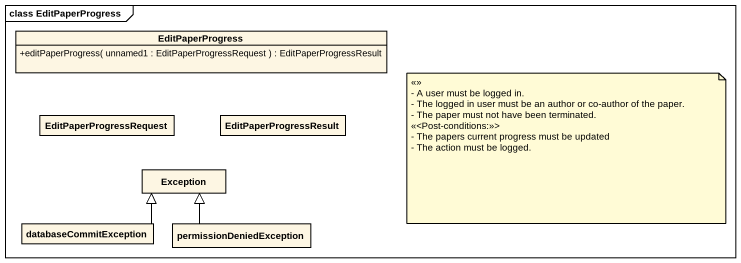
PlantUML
@startuml
mainframe class EditPaperProgress
hide circle
hide empty members
skinparam classAttributeIconSize 0
class EditPaperProgress {
  +editPaperProgress( unnamed1 : EditPaperProgressRequest ) : EditPaperProgressResult
}
class EditPaperProgressRequest
class EditPaperProgressResult
class "Exception" as Exception_
class databaseCommitException
class permissionDeniedException
databaseCommitException -right-|> Exception_
permissionDeniedException -up-|> Exception_
note as N1
  <<>>
  - A user must be logged in.
  - The logged in user must be an author or co-author of the paper.
  - The paper must not have been terminated.
  <<<Post-conditions:>>>
  - The papers current progress must be updated
  - The action must be logged.
end note
@enduml
